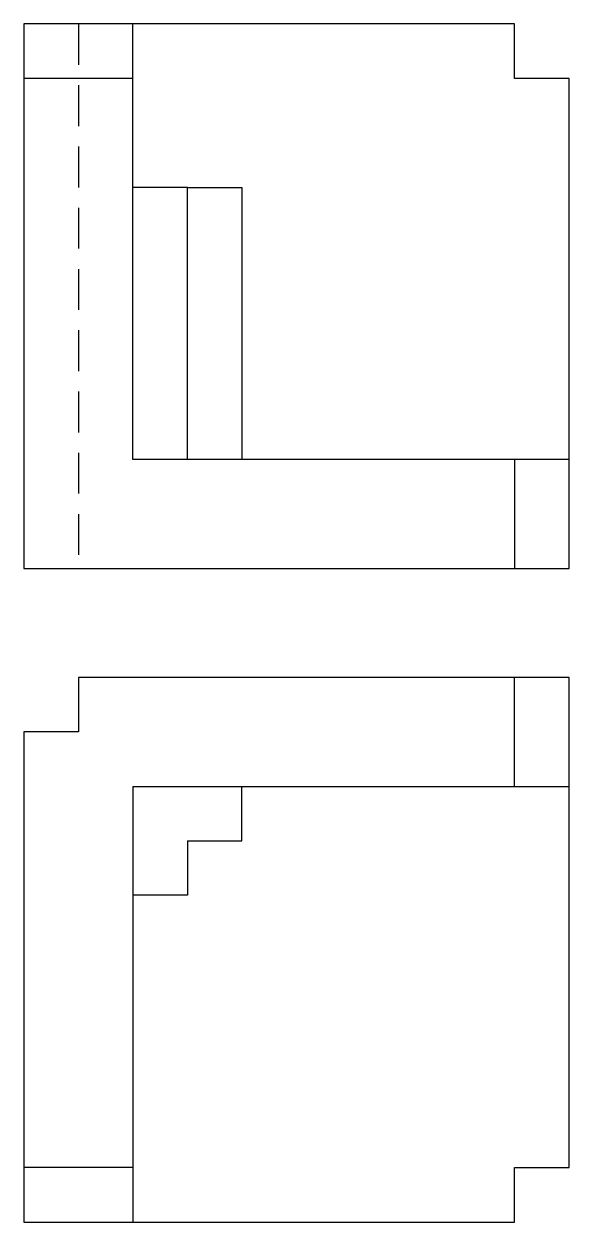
# Model space of a CAD drawing. Header units: inches. Extents: x 20 to 120, y 20 to 240.
import ezdxf

# ---------------------------------------------------------------- set-up
doc = ezdxf.new("R2010")
doc.units = ezdxf.units.IN
doc.header["$LTSCALE"] = 15
doc.header["$MEASUREMENT"] = 0
doc.linetypes.add('DASHED', pattern=[0.75, 0.5, -0.25])
doc.layers.get('0').update_dxf_attribs({"lineweight": 30})
doc.layers.add('muchii ascunse', color=3, linetype='DASHED')

msp = doc.modelspace()

# ---------------------------------------------------------------- linework, layer by layer
for p, q in [((110, 240), (20, 240)), ((20, 240), (20, 140)), ((40, 230), (40, 240)), ((110, 230), (110, 240)), ((40, 230), (20, 230)), ((40, 160), (40, 230)), ((120, 230), (110, 230)), ((120, 140), (120, 230)), ((50, 210), (40, 210)), ((50, 160), (50, 210)), ((50, 210), (60, 210)), ((60, 210), (60, 160)), ((110, 160), (40, 160)), ((120, 160), (110, 160)), ((110, 160), (110, 140)), ((120, 140), (120, 160)), ((20, 140), (120, 140)), ((120, 120), (30, 120)), ((30, 120), (30, 110)), ((110, 100), (110, 120)), ((120, 30), (120, 120)), ((30, 110), (20, 110)), ((20, 110), (20, 20)), ((40, 100), (110, 100)), ((40, 100), (40, 30)), ((60, 90), (60, 100)), ((110, 100), (120, 100)), ((50, 90), (60, 90)), ((50, 90), (50, 80)), ((50, 80), (40, 80)), ((40, 30), (20, 30)), ((40, 30), (40, 20)), ((110, 20), (110, 30)), ((110, 30), (120, 30)), ((20, 20), (110, 20))]:
    msp.add_line(p, q)
at = {"layer": 'muchii ascunse'}
msp.add_line((30, 240), (30, 140), dxfattribs=at)

doc.saveas('drawing.dxf')
